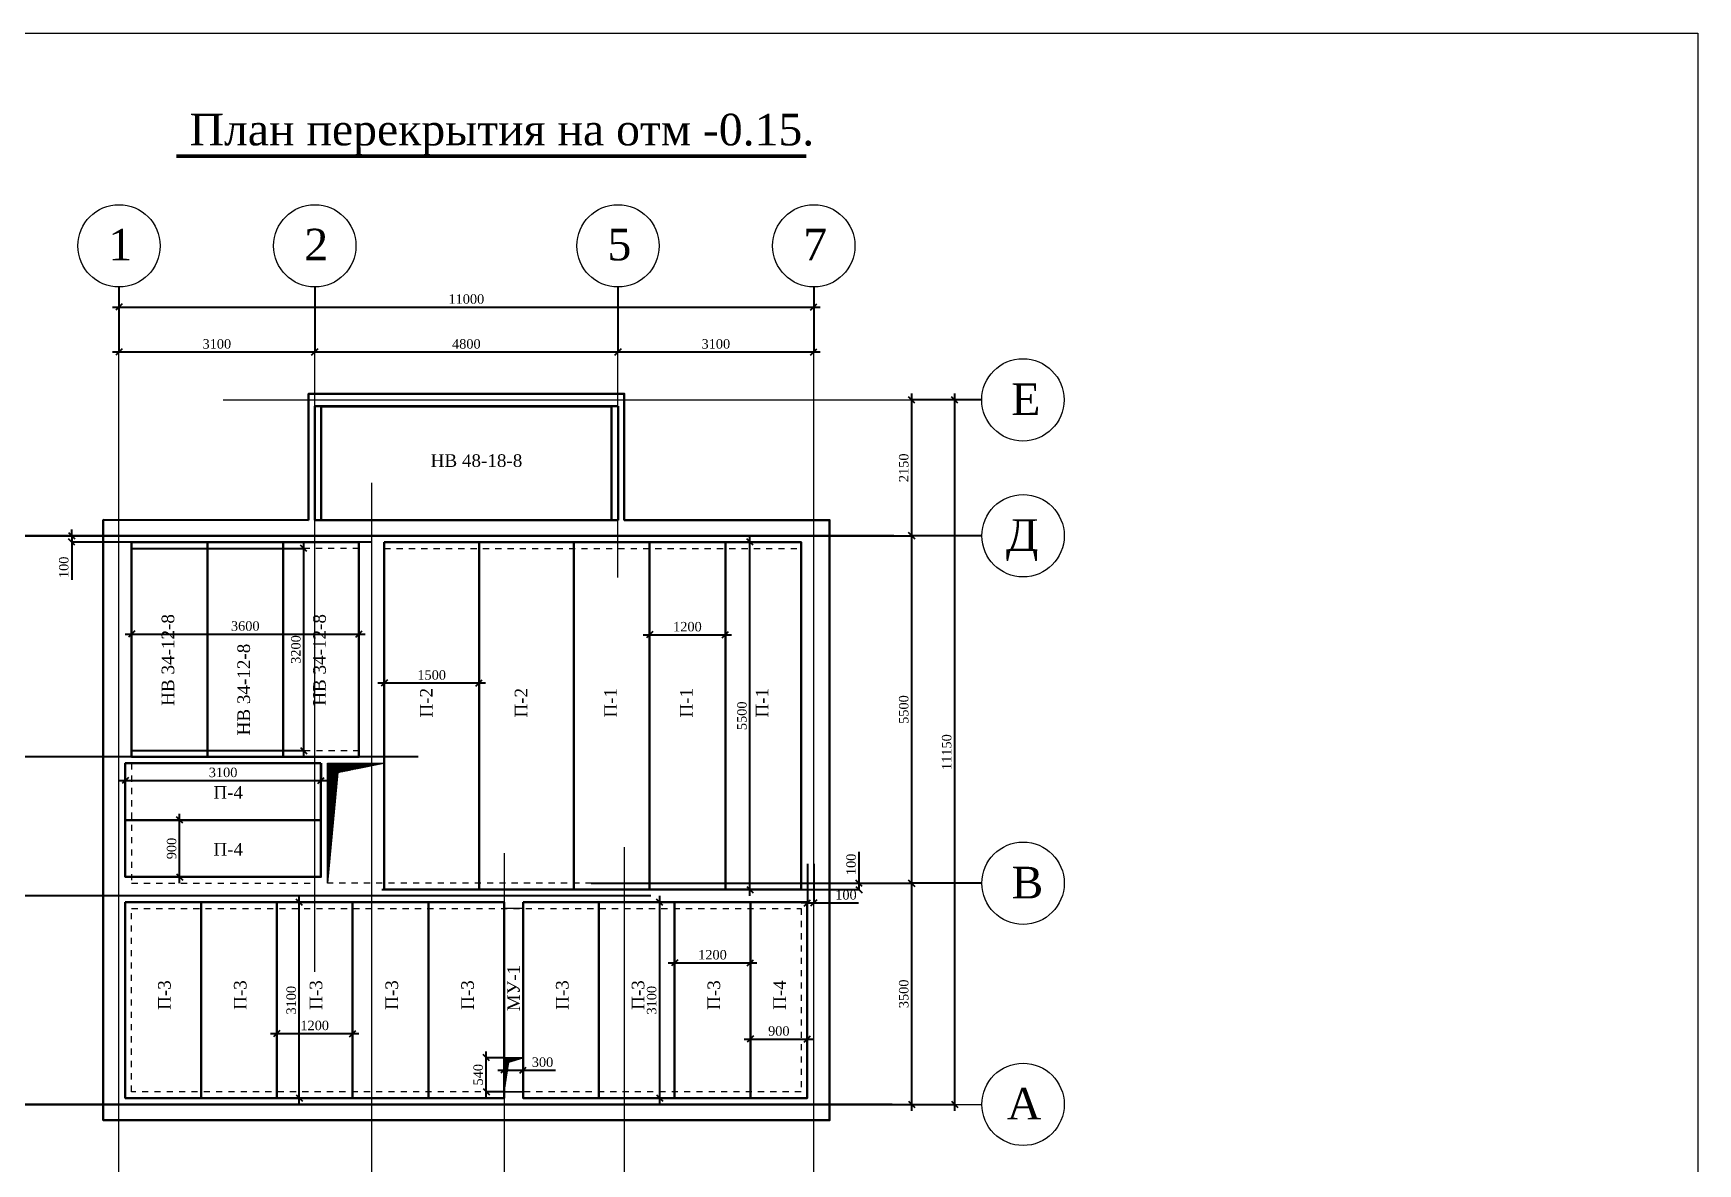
# Model space of a CAD drawing. Extents: x 1526320 to 3332998, y -546296 to 333165.
# Drawn here: x 3273674 to 3300024, y -47163 to -29270 of the extents above; entities that cross this region are included whole.
import ezdxf

# ---------------------------------------------------------------- set-up
doc = ezdxf.new("R2010")
doc.units = 0
doc.header["$LTSCALE"] = 500
doc.header["$MEASUREMENT"] = 0
doc.linetypes.add('424', pattern=[3, 1.5, -1.5])
doc.layers.get('0').update_dxf_attribs({"linetype": 'CONTINUOUS', "lineweight": 0})
doc.layers.add('Для печати', color=250, linetype='CONTINUOUS', lineweight=0)
doc.styles.get("Standard").update_dxf_attribs({"font": 'TIMES.TTF', "height": 150})
doc.dimstyles.new('ISO-25', dxfattribs={"dimtxt": 300, "dimasz": 100, "dimexe": 0, "dimexo": 0, "dimgap": 50, "dimtad": 1, "dimdec": 0, "dimrnd": 10, "dimtxsty": 'Standard', "dimblk": 'OBLIQUE', "dimcen": 100, "dimdle": 100, "dimadec": 0, "dimazin": 0, "dimtfac": 1, "dimtdec": 0, "dimtmove": 0, "dimatfit": 3, "dimldrblk": 'OBLIQUE', "dimfxl": 0, "dimarcsym": 0})

# ---------------------------------------------------------------- blocks, each defined once
blk = doc.blocks.new('_Oblique')
at = {"color": 0, "linetype": 'ByBlock', "lineweight": -2}
blk.add_line((-0.5, -0.5), (0.5, 0.5), dxfattribs=at)
blk = doc.blocks.new('*D2127')
at = {"layer": 'Для печати', "color": 0, "linetype": 'Continuous', "lineweight": -2, "ltscale": 0.13}
for p, q in [((3275030, -33287), (3275030, -34314)), ((3278130, -33287), (3278130, -34314)), ((3274930, -34314), (3278230, -34314))]:
    blk.add_line(p, q, dxfattribs=at)
at = {"layer": 'Для печати', "color": 0, "linetype": 'Continuous', "lineweight": -2, "ltscale": 0.13, "xscale": 100, "yscale": 100, "zscale": 100, "rotation": 180}
blk.add_blockref('_Oblique', (3275030, -34314), dxfattribs=at)
at = {"layer": 'Для печати', "color": 0, "linetype": 'Continuous', "lineweight": -2, "ltscale": 0.13, "xscale": 100, "yscale": 100, "zscale": 100}
blk.add_blockref('_Oblique', (3278130, -34314), dxfattribs=at)
at = {"layer": 'Для печати', "color": 0, "linetype": 'Continuous', "lineweight": 5, "ltscale": 0.13, "insert": (3276580, -34187), "char_height": 150, "attachment_point": 5}
blk.add_mtext('3100', dxfattribs=at)
blk = doc.blocks.new('*D2128')
at = {"layer": 'Для печати', "color": 0, "linetype": 'Continuous', "lineweight": -2, "ltscale": 0.13}
for p, q in [((3277957, -40723), (3277957, -37324)), ((3275230, -37424), (3277957, -37424)), ((3275230, -40623), (3277957, -40623))]:
    blk.add_line(p, q, dxfattribs=at)
at = {"layer": 'Для печати', "color": 0, "linetype": 'Continuous', "lineweight": -2, "ltscale": 0.13, "xscale": 100, "yscale": 100, "zscale": 100}
for p, rotation in [((3277957, -37424), 90), ((3277957, -40623), 270)]:
    blk.add_blockref('_Oblique', p, dxfattribs=dict(at, rotation=rotation))
at = {"layer": 'Для печати', "color": 0, "linetype": 'Continuous', "lineweight": 9, "ltscale": 0.13, "insert": (3277831, -39024), "char_height": 150, "attachment_point": 5, "rotation": 90}
blk.add_mtext('3200', dxfattribs=at)
blk = doc.blocks.new('*D2129')
at = {"layer": 'Для печати', "color": 0, "linetype": 'Continuous', "lineweight": -2, "ltscale": 0.13}
for p, q in [((3275990, -42723), (3275990, -41624)), ((3275129, -41724), (3275990, -41724)), ((3278229, -42623), (3275990, -42623))]:
    blk.add_line(p, q, dxfattribs=at)
at = {"layer": 'Для печати', "color": 0, "linetype": 'Continuous', "lineweight": -2, "ltscale": 0.13, "xscale": 100, "yscale": 100, "zscale": 100}
for p, rotation in [((3275990, -41724), 90), ((3275990, -42623), 270)]:
    blk.add_blockref('_Oblique', p, dxfattribs=dict(at, rotation=rotation))
at = {"layer": 'Для печати', "color": 0, "linetype": 'Continuous', "lineweight": 9, "ltscale": 0.13, "insert": (3275864, -42174), "char_height": 150, "attachment_point": 5, "rotation": 90}
blk.add_mtext('900', dxfattribs=at)
blk = doc.blocks.new('*D2131')
at = {"layer": 'Для печати', "color": 0, "linetype": 'Continuous', "lineweight": -2, "ltscale": 0.13}
for p, q in [((3287581, -37324), (3287581, -34973)), ((3288689, -35073), (3287581, -35073)), ((3271005, -37224), (3287581, -37224))]:
    blk.add_line(p, q, dxfattribs=at)
at = {"layer": 'Для печати', "color": 0, "linetype": 'Continuous', "lineweight": -2, "ltscale": 0.13, "xscale": 100, "yscale": 100, "zscale": 100}
for p, rotation in [((3287581, -35073), 90), ((3287581, -37224), 270)]:
    blk.add_blockref('_Oblique', p, dxfattribs=dict(at, rotation=rotation))
at = {"layer": 'Для печати', "color": 0, "linetype": 'Continuous', "lineweight": 9, "ltscale": 0.13, "insert": (3287455, -36148), "char_height": 150, "attachment_point": 5, "rotation": 90}
blk.add_mtext('2150', dxfattribs=at)
blk = doc.blocks.new('*D2132')
at = {"layer": 'Для печати', "color": 0, "linetype": 'Continuous', "lineweight": -2, "ltscale": 0.13}
for p, q in [((3287581, -46324), (3287581, -42624)), ((3288692, -42724), (3287581, -42724)), ((3271917, -46224), (3287581, -46224))]:
    blk.add_line(p, q, dxfattribs=at)
at = {"layer": 'Для печати', "color": 0, "linetype": 'Continuous', "lineweight": -2, "ltscale": 0.13, "xscale": 100, "yscale": 100, "zscale": 100}
for p, rotation in [((3287581, -42724), 90), ((3287581, -46224), 270)]:
    blk.add_blockref('_Oblique', p, dxfattribs=dict(at, rotation=rotation))
at = {"layer": 'Для печати', "color": 0, "linetype": 'Continuous', "lineweight": 9, "ltscale": 0.13, "insert": (3287455, -44474), "char_height": 150, "attachment_point": 5, "rotation": 90}
blk.add_mtext('3500', dxfattribs=at)
blk = doc.blocks.new('*D2133')
at = {"layer": 'Для печати', "color": 0, "linetype": 'Continuous', "lineweight": -2, "ltscale": 0.13}
for p, q in [((3271472, -46324), (3271472, -42824)), ((3273090, -42924), (3271472, -42924)), ((3287269, -46224), (3271472, -46224))]:
    blk.add_line(p, q, dxfattribs=at)
at = {"layer": 'Для печати', "color": 0, "linetype": 'Continuous', "lineweight": -2, "ltscale": 0.13, "xscale": 100, "yscale": 100, "zscale": 100}
for p, rotation in [((3271472, -42924), 90), ((3271472, -46224), 270)]:
    blk.add_blockref('_Oblique', p, dxfattribs=dict(at, rotation=rotation))
at = {"layer": 'Для печати', "color": 0, "linetype": 'Continuous', "lineweight": 9, "ltscale": 0.13, "insert": (3271345, -44574), "char_height": 150, "attachment_point": 5, "rotation": 90}
blk.add_mtext('3300', dxfattribs=at)
blk = doc.blocks.new('*D2134')
at = {"layer": 'Для печати', "color": 0, "linetype": 'Continuous', "lineweight": -2, "ltscale": 0.13}
for p, q in [((3288261, -46324), (3288261, -34973)), ((3288689, -35073), (3288261, -35073)), ((3271917, -46224), (3288261, -46224))]:
    blk.add_line(p, q, dxfattribs=at)
at = {"layer": 'Для печати', "color": 0, "linetype": 'Continuous', "lineweight": -2, "ltscale": 0.13, "xscale": 100, "yscale": 100, "zscale": 100}
for p, rotation in [((3288261, -35073), 90), ((3288261, -46224), 270)]:
    blk.add_blockref('_Oblique', p, dxfattribs=dict(at, rotation=rotation))
at = {"layer": 'Для печати', "color": 0, "linetype": 'Continuous', "lineweight": 9, "ltscale": 0.13, "insert": (3288135, -40648), "char_height": 150, "attachment_point": 5, "rotation": 90}
blk.add_mtext('11150', dxfattribs=at)
blk = doc.blocks.new('*D2135')
at = {"layer": 'Для печати', "color": 0, "linetype": 'Continuous', "lineweight": -2, "ltscale": 0.13}
for p, q in [((3271472, -40824), (3271472, -37124)), ((3287298, -37224), (3271472, -37224)), ((3273081, -40724), (3271472, -40724))]:
    blk.add_line(p, q, dxfattribs=at)
at = {"layer": 'Для печати', "color": 0, "linetype": 'Continuous', "lineweight": -2, "ltscale": 0.13, "xscale": 100, "yscale": 100, "zscale": 100}
for p, rotation in [((3271472, -37224), 90), ((3271472, -40724), 270)]:
    blk.add_blockref('_Oblique', p, dxfattribs=dict(at, rotation=rotation))
at = {"layer": 'Для печати', "color": 0, "linetype": 'Continuous', "lineweight": 9, "ltscale": 0.13, "insert": (3271345, -38974), "char_height": 150, "attachment_point": 5, "rotation": 90}
blk.add_mtext('3500', dxfattribs=at)
blk = doc.blocks.new('*D2136')
at = {"layer": 'Для печати', "color": 0, "linetype": 'Continuous', "lineweight": -2, "ltscale": 0.13}
for p, q in [((3275030, -33287), (3275030, -33604)), ((3286030, -33287), (3286030, -33604)), ((3274930, -33604), (3286130, -33604))]:
    blk.add_line(p, q, dxfattribs=at)
at = {"layer": 'Для печати', "color": 0, "linetype": 'Continuous', "lineweight": -2, "ltscale": 0.13, "xscale": 100, "yscale": 100, "zscale": 100, "rotation": 180}
blk.add_blockref('_Oblique', (3275030, -33604), dxfattribs=at)
at = {"layer": 'Для печати', "color": 0, "linetype": 'Continuous', "lineweight": -2, "ltscale": 0.13, "xscale": 100, "yscale": 100, "zscale": 100}
blk.add_blockref('_Oblique', (3286030, -33604), dxfattribs=at)
at = {"layer": 'Для печати', "color": 0, "linetype": 'Continuous', "lineweight": 5, "ltscale": 0.13, "insert": (3280530, -33477), "char_height": 150, "attachment_point": 5}
blk.add_mtext('11000', dxfattribs=at)
blk = doc.blocks.new('*D2137')
at = {"layer": 'Для печати', "color": 0, "linetype": 'Continuous', "lineweight": -2, "ltscale": 0.13}
for p, q in [((3274283, -37224), (3274283, -37124)), ((3279029, -37224), (3274283, -37224)), ((3274283, -37224), (3274283, -37324)), ((3279029, -37324), (3274283, -37324)), ((3274283, -37324), (3274283, -37922))]:
    blk.add_line(p, q, dxfattribs=at)
at = {"layer": 'Для печати', "color": 0, "linetype": 'Continuous', "lineweight": -2, "ltscale": 0.13, "xscale": 100, "yscale": 100, "zscale": 100}
for p, rotation in [((3274283, -37224), 270), ((3274283, -37324), 90)]:
    blk.add_blockref('_Oblique', p, dxfattribs=dict(at, rotation=rotation))
at = {"layer": 'Для печати', "color": 0, "linetype": 'Continuous', "lineweight": 9, "ltscale": 0.13, "insert": (3274157, -37723), "char_height": 150, "attachment_point": 5, "rotation": 90}
blk.add_mtext('100', dxfattribs=at)
blk = doc.blocks.new('*D2138')
at = {"layer": 'Для печати', "color": 0, "linetype": 'Continuous', "lineweight": -2, "ltscale": 0.13}
for p, q in [((3275130, -40824), (3275130, -41097)), ((3278229, -40824), (3278229, -41097)), ((3275030, -41097), (3278329, -41097))]:
    blk.add_line(p, q, dxfattribs=at)
at = {"layer": 'Для печати', "color": 0, "linetype": 'Continuous', "lineweight": -2, "ltscale": 0.13, "xscale": 100, "yscale": 100, "zscale": 100, "rotation": 180}
blk.add_blockref('_Oblique', (3275130, -41097), dxfattribs=at)
at = {"layer": 'Для печати', "color": 0, "linetype": 'Continuous', "lineweight": -2, "ltscale": 0.13, "xscale": 100, "yscale": 100, "zscale": 100}
blk.add_blockref('_Oblique', (3278229, -41097), dxfattribs=at)
at = {"layer": 'Для печати', "color": 0, "linetype": 'Continuous', "lineweight": 9, "ltscale": 0.13, "insert": (3276679, -40970), "char_height": 150, "attachment_point": 5}
blk.add_mtext('3100', dxfattribs=at)
blk = doc.blocks.new('*D2139')
at = {"layer": 'Для печати', "color": 0, "linetype": 'Continuous', "lineweight": -2, "ltscale": 0.13}
for p, q in [((3275230, -37424), (3275230, -38779)), ((3278830, -37424), (3278830, -38779)), ((3275130, -38779), (3278930, -38779))]:
    blk.add_line(p, q, dxfattribs=at)
at = {"layer": 'Для печати', "color": 0, "linetype": 'Continuous', "lineweight": -2, "ltscale": 0.13, "xscale": 100, "yscale": 100, "zscale": 100, "rotation": 180}
blk.add_blockref('_Oblique', (3275230, -38779), dxfattribs=at)
at = {"layer": 'Для печати', "color": 0, "linetype": 'Continuous', "lineweight": -2, "ltscale": 0.13, "xscale": 100, "yscale": 100, "zscale": 100}
blk.add_blockref('_Oblique', (3278830, -38779), dxfattribs=at)
at = {"layer": 'Для печати', "color": 0, "linetype": 'Continuous', "lineweight": 9, "ltscale": 0.13, "insert": (3277030, -38652), "char_height": 150, "attachment_point": 5}
blk.add_mtext('3600', dxfattribs=at)
blk = doc.blocks.new('*D2141')
at = {"layer": 'Для печати', "color": 0, "linetype": 'Continuous', "lineweight": -2, "ltscale": 0.13}
for p, q in [((3270856, -40724), (3272118, -40724)), ((3272118, -43023), (3272118, -40624)), ((3283450, -42923), (3272118, -42923))]:
    blk.add_line(p, q, dxfattribs=at)
at = {"layer": 'Для печати', "color": 0, "linetype": 'Continuous', "lineweight": -2, "ltscale": 0.13, "xscale": 100, "yscale": 100, "zscale": 100}
for p, rotation in [((3272118, -40724), 90), ((3272118, -42923), 270)]:
    blk.add_blockref('_Oblique', p, dxfattribs=dict(at, rotation=rotation))
at = {"layer": 'Для печати', "color": 0, "linetype": 'Continuous', "lineweight": 9, "ltscale": 0.13, "insert": (3271992, -41824), "char_height": 150, "attachment_point": 5, "rotation": 90}
blk.add_mtext('2200', dxfattribs=at)
blk = doc.blocks.new('*D2142')
at = {"layer": 'Для печати', "color": 0, "linetype": 'Continuous', "lineweight": -2, "ltscale": 0.13}
for p, q in [((3272118, -40824), (3272118, -37124)), ((3270856, -37224), (3272118, -37224)), ((3279768, -40724), (3272118, -40724))]:
    blk.add_line(p, q, dxfattribs=at)
at = {"layer": 'Для печати', "color": 0, "linetype": 'Continuous', "lineweight": -2, "ltscale": 0.13, "xscale": 100, "yscale": 100, "zscale": 100}
for p, rotation in [((3272118, -37224), 90), ((3272118, -40724), 270)]:
    blk.add_blockref('_Oblique', p, dxfattribs=dict(at, rotation=rotation))
at = {"layer": 'Для печати', "color": 0, "linetype": 'Continuous', "lineweight": 9, "ltscale": 0.13, "insert": (3271992, -38974), "char_height": 150, "attachment_point": 5, "rotation": 90}
blk.add_mtext('3500', dxfattribs=at)
blk = doc.blocks.new('*D2145')
at = {"layer": 'Для печати', "color": 0, "linetype": 'Continuous', "lineweight": -2, "ltscale": 0.13}
for p, q in [((3287581, -42824), (3287581, -37124)), ((3288692, -37224), (3287581, -37224)), ((3282505, -42724), (3287581, -42724))]:
    blk.add_line(p, q, dxfattribs=at)
at = {"layer": 'Для печати', "color": 0, "linetype": 'Continuous', "lineweight": -2, "ltscale": 0.13, "xscale": 100, "yscale": 100, "zscale": 100}
for p, rotation in [((3287581, -37224), 90), ((3287581, -42724), 270)]:
    blk.add_blockref('_Oblique', p, dxfattribs=dict(at, rotation=rotation))
at = {"layer": 'Для печати', "color": 0, "linetype": 'Continuous', "lineweight": 9, "ltscale": 0.13, "insert": (3287455, -39974), "char_height": 150, "attachment_point": 5, "rotation": 90}
blk.add_mtext('5500', dxfattribs=at)
blk = doc.blocks.new('*D2146')
at = {"layer": 'Для печати', "color": 0, "linetype": 'Continuous', "lineweight": -2, "ltscale": 0.13}
for p, q in [((3280731, -37323), (3280731, -39553)), ((3279131, -39553), (3280831, -39553)), ((3279231, -42824), (3279231, -39553))]:
    blk.add_line(p, q, dxfattribs=at)
at = {"layer": 'Для печати', "color": 0, "linetype": 'Continuous', "lineweight": -2, "ltscale": 0.13, "xscale": 100, "yscale": 100, "zscale": 100, "rotation": 180}
blk.add_blockref('_Oblique', (3279231, -39553), dxfattribs=at)
at = {"layer": 'Для печати', "color": 0, "linetype": 'Continuous', "lineweight": -2, "ltscale": 0.13, "xscale": 100, "yscale": 100, "zscale": 100}
blk.add_blockref('_Oblique', (3280731, -39553), dxfattribs=at)
at = {"layer": 'Для печати', "color": 0, "linetype": 'Continuous', "lineweight": 9, "ltscale": 0.13, "insert": (3279981, -39427), "char_height": 150, "attachment_point": 5}
blk.add_mtext('1500', dxfattribs=at)
blk = doc.blocks.new('*D2147')
at = {"layer": 'Для печати', "color": 0, "linetype": 'Continuous', "lineweight": -2, "ltscale": 0.13}
for p, q in [((3284630, -37323), (3285019, -37323)), ((3285019, -42924), (3285019, -37223)), ((3283431, -42824), (3285019, -42824))]:
    blk.add_line(p, q, dxfattribs=at)
at = {"layer": 'Для печати', "color": 0, "linetype": 'Continuous', "lineweight": -2, "ltscale": 0.13, "xscale": 100, "yscale": 100, "zscale": 100}
for p, rotation in [((3285019, -37323), 90), ((3285019, -42824), 270)]:
    blk.add_blockref('_Oblique', p, dxfattribs=dict(at, rotation=rotation))
at = {"layer": 'Для печати', "color": 0, "linetype": 'Continuous', "lineweight": 9, "ltscale": 0.13, "insert": (3284893, -40073), "char_height": 150, "attachment_point": 5, "rotation": 90}
blk.add_mtext('5500', dxfattribs=at)
blk = doc.blocks.new('*D2148')
at = {"layer": 'Для печати', "color": 0, "linetype": 'Continuous', "lineweight": -2, "ltscale": 0.13}
for p, q in [((3286748, -42724), (3286748, -42225)), ((3286748, -42824), (3286748, -42624)), ((3279191, -42824), (3286748, -42824)), ((3285929, -42724), (3286748, -42724))]:
    blk.add_line(p, q, dxfattribs=at)
at = {"layer": 'Для печати', "color": 0, "linetype": 'Continuous', "lineweight": -2, "ltscale": 0.13, "xscale": 100, "yscale": 100, "zscale": 100}
for p, rotation in [((3286748, -42724), 90), ((3286748, -42824), 270)]:
    blk.add_blockref('_Oblique', p, dxfattribs=dict(at, rotation=rotation))
at = {"layer": 'Для печати', "color": 0, "linetype": 'Continuous', "lineweight": 9, "ltscale": 0.13, "insert": (3286622, -42425), "char_height": 150, "attachment_point": 5, "rotation": 90}
blk.add_mtext('100', dxfattribs=at)
blk = doc.blocks.new('*D2149')
at = {"layer": 'Для печати', "color": 0, "linetype": 'Continuous', "lineweight": -2, "ltscale": 0.13}
for p, q in [((3285930, -42418), (3285930, -43034)), ((3286029, -42418), (3286029, -43034)), ((3285930, -43034), (3285830, -43034)), ((3285930, -43034), (3286029, -43034)), ((3286029, -43034), (3286739, -43034))]:
    blk.add_line(p, q, dxfattribs=at)
at = {"layer": 'Для печати', "color": 0, "linetype": 'Continuous', "lineweight": -2, "ltscale": 0.13, "xscale": 100, "yscale": 100, "zscale": 100}
blk.add_blockref('_Oblique', (3285930, -43034), dxfattribs=at)
at = {"layer": 'Для печати', "color": 0, "linetype": 'Continuous', "lineweight": -2, "ltscale": 0.13, "xscale": 100, "yscale": 100, "zscale": 100, "rotation": 180}
blk.add_blockref('_Oblique', (3286029, -43034), dxfattribs=at)
at = {"layer": 'Для печати', "color": 0, "linetype": 'Continuous', "lineweight": 9, "ltscale": 0.13, "insert": (3286540, -42908), "char_height": 150, "attachment_point": 5}
blk.add_mtext('100', dxfattribs=at)
blk = doc.blocks.new('*D2151')
at = {"layer": 'Для печати', "color": 0, "linetype": 'Continuous', "lineweight": -2, "ltscale": 0.13}
for p, q in [((3285927, -43025), (3285927, -45190)), ((3284927, -45190), (3286027, -45190)), ((3285027, -46124), (3285027, -45190))]:
    blk.add_line(p, q, dxfattribs=at)
at = {"layer": 'Для печати', "color": 0, "linetype": 'Continuous', "lineweight": -2, "ltscale": 0.13, "xscale": 100, "yscale": 100, "zscale": 100, "rotation": 180}
blk.add_blockref('_Oblique', (3285027, -45190), dxfattribs=at)
at = {"layer": 'Для печати', "color": 0, "linetype": 'Continuous', "lineweight": -2, "ltscale": 0.13, "xscale": 100, "yscale": 100, "zscale": 100}
blk.add_blockref('_Oblique', (3285927, -45190), dxfattribs=at)
at = {"layer": 'Для печати', "color": 0, "linetype": 'Continuous', "lineweight": 9, "ltscale": 0.13, "insert": (3285477, -45063), "char_height": 150, "attachment_point": 5}
blk.add_mtext('900', dxfattribs=at)
blk = doc.blocks.new('*D2152')
at = {"layer": 'Для печати', "color": 0, "linetype": 'Continuous', "lineweight": -2, "ltscale": 0.13}
for p, q in [((3277885, -46224), (3277885, -42925)), ((3277529, -43025), (3277885, -43025)), ((3277529, -46124), (3277885, -46124))]:
    blk.add_line(p, q, dxfattribs=at)
at = {"layer": 'Для печати', "color": 0, "linetype": 'Continuous', "lineweight": -2, "ltscale": 0.13, "xscale": 100, "yscale": 100, "zscale": 100}
for p, rotation in [((3277885, -43025), 90), ((3277885, -46124), 270)]:
    blk.add_blockref('_Oblique', p, dxfattribs=dict(at, rotation=rotation))
at = {"layer": 'Для печати', "color": 0, "linetype": 'Continuous', "lineweight": 9, "ltscale": 0.13, "insert": (3277758, -44575), "char_height": 150, "attachment_point": 5, "rotation": 90}
blk.add_mtext('3100', dxfattribs=at)
blk = doc.blocks.new('*D2153')
at = {"layer": 'Для печати', "color": 0, "linetype": 'Continuous', "lineweight": -2, "ltscale": 0.13}
for p, q in [((3277429, -45102), (3278829, -45102)), ((3277529, -46124), (3277529, -45102)), ((3278729, -46124), (3278729, -45102))]:
    blk.add_line(p, q, dxfattribs=at)
at = {"layer": 'Для печати', "color": 0, "linetype": 'Continuous', "lineweight": -2, "ltscale": 0.13, "xscale": 100, "yscale": 100, "zscale": 100, "rotation": 180}
blk.add_blockref('_Oblique', (3277529, -45102), dxfattribs=at)
at = {"layer": 'Для печати', "color": 0, "linetype": 'Continuous', "lineweight": -2, "ltscale": 0.13, "xscale": 100, "yscale": 100, "zscale": 100}
blk.add_blockref('_Oblique', (3278729, -45102), dxfattribs=at)
at = {"layer": 'Для печати', "color": 0, "linetype": 'Continuous', "lineweight": 9, "ltscale": 0.13, "insert": (3278129, -44975), "char_height": 150, "attachment_point": 5}
blk.add_mtext('1200', dxfattribs=at)
blk = doc.blocks.new('*D2154')
at = {"layer": 'Для печати', "color": 0, "linetype": 'Continuous', "lineweight": -2, "ltscale": 0.13}
for p, q in [((3281028, -45682), (3281428, -45682)), ((3281128, -46124), (3281128, -45682)), ((3281428, -46124), (3281428, -45682)), ((3281428, -45682), (3281943, -45682))]:
    blk.add_line(p, q, dxfattribs=at)
at = {"layer": 'Для печати', "color": 0, "linetype": 'Continuous', "lineweight": -2, "ltscale": 0.13, "xscale": 100, "yscale": 100, "zscale": 100, "rotation": 180}
blk.add_blockref('_Oblique', (3281128, -45682), dxfattribs=at)
at = {"layer": 'Для печати', "color": 0, "linetype": 'Continuous', "lineweight": -2, "ltscale": 0.13, "xscale": 100, "yscale": 100, "zscale": 100}
blk.add_blockref('_Oblique', (3281428, -45682), dxfattribs=at)
at = {"layer": 'Для печати', "color": 0, "linetype": 'Continuous', "lineweight": 0, "ltscale": 0.13, "insert": (3281736, -45556), "char_height": 150, "attachment_point": 5}
blk.add_mtext('300', dxfattribs=at)
blk = doc.blocks.new('*D2155')
at = {"layer": 'Для печати', "color": 0, "linetype": 'Continuous', "lineweight": -2, "ltscale": 0.13}
for p, q in [((3280844, -46123), (3280844, -45385)), ((3281130, -45485), (3280844, -45485)), ((3281130, -46023), (3280844, -46023))]:
    blk.add_line(p, q, dxfattribs=at)
at = {"layer": 'Для печати', "color": 0, "linetype": 'Continuous', "lineweight": -2, "ltscale": 0.13, "xscale": 100, "yscale": 100, "zscale": 100}
for p, rotation in [((3280844, -45485), 90), ((3280844, -46023), 270)]:
    blk.add_blockref('_Oblique', p, dxfattribs=dict(at, rotation=rotation))
at = {"layer": 'Для печати', "color": 0, "linetype": 'Continuous', "lineweight": 9, "ltscale": 0.13, "insert": (3280718, -45754), "char_height": 150, "attachment_point": 5, "rotation": 90}
blk.add_mtext('540', dxfattribs=at)
blk = doc.blocks.new('*D2158')
at = {"layer": 'Для печати', "color": 0, "linetype": 'Continuous', "lineweight": -2, "ltscale": 0.13}
for p, q in [((3278130, -33287), (3278130, -34314)), ((3282930, -33287), (3282930, -34314)), ((3278030, -34314), (3283030, -34314))]:
    blk.add_line(p, q, dxfattribs=at)
at = {"layer": 'Для печати', "color": 0, "linetype": 'Continuous', "lineweight": -2, "ltscale": 0.13, "xscale": 100, "yscale": 100, "zscale": 100, "rotation": 180}
blk.add_blockref('_Oblique', (3278130, -34314), dxfattribs=at)
at = {"layer": 'Для печати', "color": 0, "linetype": 'Continuous', "lineweight": -2, "ltscale": 0.13, "xscale": 100, "yscale": 100, "zscale": 100}
blk.add_blockref('_Oblique', (3282930, -34314), dxfattribs=at)
at = {"layer": 'Для печати', "color": 0, "linetype": 'Continuous', "lineweight": 5, "ltscale": 0.13, "insert": (3280530, -34187), "char_height": 150, "attachment_point": 5}
blk.add_mtext('4800', dxfattribs=at)
blk = doc.blocks.new('*D2159')
at = {"layer": 'Для печати', "color": 0, "linetype": 'Continuous', "lineweight": -2, "ltscale": 0.13}
for p, q in [((3282930, -33287), (3282930, -34314)), ((3286030, -33287), (3286030, -34314)), ((3282830, -34314), (3286130, -34314))]:
    blk.add_line(p, q, dxfattribs=at)
at = {"layer": 'Для печати', "color": 0, "linetype": 'Continuous', "lineweight": -2, "ltscale": 0.13, "xscale": 100, "yscale": 100, "zscale": 100, "rotation": 180}
blk.add_blockref('_Oblique', (3282930, -34314), dxfattribs=at)
at = {"layer": 'Для печати', "color": 0, "linetype": 'Continuous', "lineweight": -2, "ltscale": 0.13, "xscale": 100, "yscale": 100, "zscale": 100}
blk.add_blockref('_Oblique', (3286030, -34314), dxfattribs=at)
at = {"layer": 'Для печати', "color": 0, "linetype": 'Continuous', "lineweight": 5, "ltscale": 0.13, "insert": (3284480, -34187), "char_height": 150, "attachment_point": 5}
blk.add_mtext('3100', dxfattribs=at)
blk = doc.blocks.new('*D2160')
at = {"layer": 'Для печати', "color": 0, "linetype": 'Continuous', "lineweight": -2, "ltscale": 0.13}
for p, q in [((3283431, -37323), (3283431, -38790)), ((3284630, -37323), (3284630, -38790)), ((3283331, -38790), (3284730, -38790))]:
    blk.add_line(p, q, dxfattribs=at)
at = {"layer": 'Для печати', "color": 0, "linetype": 'Continuous', "lineweight": -2, "ltscale": 0.13, "xscale": 100, "yscale": 100, "zscale": 100, "rotation": 180}
blk.add_blockref('_Oblique', (3283431, -38790), dxfattribs=at)
at = {"layer": 'Для печати', "color": 0, "linetype": 'Continuous', "lineweight": -2, "ltscale": 0.13, "xscale": 100, "yscale": 100, "zscale": 100}
blk.add_blockref('_Oblique', (3284630, -38790), dxfattribs=at)
at = {"layer": 'Для печати', "color": 0, "linetype": 'Continuous', "lineweight": 9, "ltscale": 0.13, "insert": (3284030, -38663), "char_height": 150, "attachment_point": 5}
blk.add_mtext('1200', dxfattribs=at)
blk = doc.blocks.new('*D2363')
at = {"layer": 'Для печати', "color": 0, "linetype": 'Continuous', "lineweight": -2, "ltscale": 0.13}
for p, q in [((3283827, -43025), (3283827, -43983)), ((3285027, -43025), (3285027, -43983)), ((3283727, -43983), (3285127, -43983))]:
    blk.add_line(p, q, dxfattribs=at)
at = {"layer": 'Для печати', "color": 0, "linetype": 'Continuous', "lineweight": -2, "ltscale": 0.13, "xscale": 100, "yscale": 100, "zscale": 100, "rotation": 180}
blk.add_blockref('_Oblique', (3283827, -43983), dxfattribs=at)
at = {"layer": 'Для печати', "color": 0, "linetype": 'Continuous', "lineweight": -2, "ltscale": 0.13, "xscale": 100, "yscale": 100, "zscale": 100}
blk.add_blockref('_Oblique', (3285027, -43983), dxfattribs=at)
at = {"layer": 'Для печати', "color": 0, "linetype": 'Continuous', "lineweight": 5, "ltscale": 0.13, "insert": (3284427, -43856), "char_height": 150, "attachment_point": 5}
blk.add_mtext('1200', dxfattribs=at)
blk = doc.blocks.new('*D2364')
at = {"layer": 'Для печати', "color": 0, "linetype": 'Continuous', "lineweight": -2, "ltscale": 0.13}
for p, q in [((3283591, -46224), (3283591, -42925)), ((3283827, -43025), (3283591, -43025)), ((3283827, -46124), (3283591, -46124))]:
    blk.add_line(p, q, dxfattribs=at)
at = {"layer": 'Для печати', "color": 0, "linetype": 'Continuous', "lineweight": -2, "ltscale": 0.13, "xscale": 100, "yscale": 100, "zscale": 100}
for p, rotation in [((3283591, -43025), 90), ((3283591, -46124), 270)]:
    blk.add_blockref('_Oblique', p, dxfattribs=dict(at, rotation=rotation))
at = {"layer": 'Для печати', "color": 0, "linetype": 'Continuous', "lineweight": 5, "ltscale": 0.13, "insert": (3283464, -44575), "char_height": 150, "attachment_point": 5, "rotation": 90}
blk.add_mtext('3100', dxfattribs=at)

msp = doc.modelspace()

# ---------------------------------------------------------------- hatches: boundary and pattern name
at = {"layer": 'Для печати', "linetype": 'Continuous', "lineweight": 0, "ltscale": 0.13}
h = msp.add_hatch(dxfattribs=at)
h.set_pattern_fill('ANSI31', color=5, scale=30, style=0)
h.set_pattern_definition([(45, (1132127.789, 130370.2993), (-2.6516504294, 2.6516504294), [])])
edge = h.paths.add_edge_path()
edge.add_line((3278330, -42723.8), (3278330, -40823.9))
edge.add_line((3278330, -40823.9), (3279231.3, -40823.9))
edge.add_line((3279231.3, -40823.9), (3278495.7, -40972.9))
edge.add_line((3278495.7, -40972.9), (3278330, -42723.8))
h = msp.add_hatch(dxfattribs=at)
h.set_pattern_fill('ANSI31', color=5, scale=40, style=0)
h.set_pattern_definition([(45, (1132127.789, 130370.2993), (-3.535533906, 3.535533906), [])])
h.paths.add_polyline_path([(3281130.3, -46023.5), (3281201.3, -45552.8), (3281428.1, -45484.6), (3281128.7, -45484.6)])

# ---------------------------------------------------------------- linework, layer by layer
at = {"layer": 'Для печати', "color": 5, "linetype": 'Continuous', "lineweight": 50, "ltscale": 0.13}
msp.add_line((3285907.4, -31215.5), (3275942.1, -31215.5), dxfattribs=at)
at = {"layer": 'Для печати', "color": 5, "linetype": 'Continuous', "lineweight": 9}
for p, q in [((3275030.3, -49966.4), (3275030.3, -33287)), ((3278130.3, -44125.8), (3278130.3, -33287)), ((3282930.2, -37884.3), (3282930.2, -33287)), ((3286030, -49999), (3286030, -33287.1)), ((3276679.5, -35072.9), (3288689.4, -35072.9)), ((3279030.7, -36386.2), (3279030.7, -50072.6)), ((3271005, -37223.9), (3288692.4, -37223.9)), ((3279768.5, -40724.1), (3270856.2, -40724.2)), ((3283030.4, -42150.5), (3283030.4, -50072.7)), ((3281130.5, -42248.2), (3281130.5, -50072.6)), ((3283449.8, -42923.5), (3270856.3, -42923.5)), ((3282505, -42723.9), (3288692.4, -42723.9)), ((3271917.2, -46223.9), (3288692.4, -46224))]:
    msp.add_line(p, q, dxfattribs=at)
at = {"layer": 'Для печати', "color": 5, "linetype": 'Continuous', "lineweight": 0, "ltscale": 0.13}
msp.add_lwpolyline([(3300024.4, -58053.4), (3259921.8, -58053.4), (3259921.8, -29270.2), (3300024.4, -29270.2)], close=True, dxfattribs=at)
at = {"layer": 'Для печати', "color": 5, "linetype": 'Continuous', "lineweight": 30, "ltscale": 0.13}
msp.add_lwpolyline([(3278031.9, -36974.1), (3278031.9, -34975.2), (3283029.3, -34975.2), (3283029.3, -36974.1), (3286279.7, -36974.1), (3286279.7, -46473.5), (3274780.6, -46473.5), (3274780.6, -36973.7), (3278031.9, -36974.2)], dxfattribs=at)
for points in [[(3282931.2, -35174.5), (3278130, -35174.5), (3278130, -36974), (3282931.2, -36974)], [(3282828, -35174.9), (3278231.9, -35174.9), (3278231.9, -36974.2), (3282828, -36974.2)], [(3275231.4, -37324.1), (3275231.4, -40723.5), (3276431.1, -40723.5), (3276431.1, -37324.1)], [(3276431.1, -37324.1), (3276431.1, -40723.5), (3277630.8, -40723.5), (3277630.8, -37324.1)], [(3277630.7, -37324.1), (3277630.7, -40723), (3278830.4, -40723), (3278830.4, -37323.6)], [(3279231.3, -37322.8), (3279231.3, -42824.1), (3280731.1, -42824.1), (3280731.1, -37322.8)], [(3280731, -37322.8), (3280731.1, -42824.1), (3282230.8, -42824.1), (3282230.8, -37322.8)], [(3282230.5, -37322.4), (3282230.5, -42823.7), (3283430.2, -42823.6), (3283430.2, -37322.4)], [(3283430.6, -37322.8), (3283430.6, -42824.1), (3284630.3, -42824.1), (3284630.3, -37322.8)], [(3284630.2, -37322.8), (3284630.2, -42824.1), (3285829.9, -42824), (3285829.9, -37322.8)], [(3278228.7, -40823.7), (3275129.6, -40823.7), (3275129.6, -41723.6), (3278228.7, -41723.4)], [(3278228.6, -41723.7), (3275129.5, -41723.7), (3275129.5, -42623.6), (3278228.6, -42623.4)], [(3275129.5, -43025.4), (3275129.5, -46124.5), (3276329.2, -46124.5), (3276329.2, -43025.4)], [(3276329.2, -43025.2), (3276329.2, -46124.3), (3277528.9, -46124.3), (3277528.9, -43025.2)], [(3277529, -43025.2), (3277529, -46124.3), (3278728.7, -46124.3), (3278728.7, -43025.2)], [(3278728.7, -43025.2), (3278728.7, -46124.3), (3279928.4, -46124.3), (3279928.4, -43025.2)], [(3279928.4, -43025.2), (3279928.4, -46124.3), (3281128.1, -46124.3), (3281128.1, -43025.2)], [(3281428.1, -43025.2), (3281428.1, -46124.3), (3282627.8, -46124.3), (3282627.8, -43025.2)], [(3282627.8, -43025.2), (3282627.8, -46124.3), (3283827.5, -46124.3), (3283827.5, -43025.2)], [(3283827.5, -43025.3), (3283827.5, -46124.4), (3285027.2, -46124.4), (3285027.2, -43025.3)], [(3285027.2, -43025.3), (3285027.2, -46124.5), (3285927.1, -46124.5), (3285926.9, -43025.3)]]:
    msp.add_lwpolyline(points, close=True, dxfattribs=at)
at = {"layer": 'Для печати', "color": 5, "linetype": 'Continuous', "lineweight": 5, "ltscale": 0.13}
msp.add_lwpolyline([(3282930.1, -35071.7), (3282930.1, -35072.9), (3282927.6, -35072.9)], dxfattribs=at)
at = {"layer": 'Для печати', "color": 5, "linetype": '424', "lineweight": 15, "ltscale": 0.13}
for points in [[(3278830, -37423.9), (3275230.3, -37423.9), (3275230.3, -40623.4), (3278830, -40623.4)], [(3278130, -40823.8), (3275230.3, -40823.8), (3275230.3, -42723.9), (3278130, -42723.9)], [(3275230.3, -43123.7), (3285829.8, -43123.7), (3285829.8, -46023.8), (3275230.3, -46023.8)]]:
    msp.add_lwpolyline(points, close=True, dxfattribs=at)
msp.add_lwpolyline([(3285829.8, -42723.8), (3278330, -42723.8), (3278330, -40824), (3279231.7, -40824), (3279231.7, -37424.5), (3285829.6, -37424.5), (3285829.6, -42724)], dxfattribs=at)
at = {"layer": 'Для печати', "color": 5, "linetype": 'Continuous', "lineweight": 9, "ltscale": 0.13}
for points in [[(3278330, -42723.8), (3278330, -40823.9), (3279231.3, -40823.9), (3278495.7, -40972.9), (3278330, -42723.8)], [(3281130.3, -46023.5), (3281201.3, -45552.8), (3281428.1, -45484.6), (3281128.7, -45484.6), (3281130.3, -46023.5)]]:
    msp.add_lwpolyline(points, dxfattribs=at)
for points in [[(3281128.4, -46023.8), (3281428, -46023.8), (3281428, -43123.7), (3281128.4, -43123.7)], [(3281428.4, -46023.4), (3281130.3, -46023.4), (3281130.3, -45484.5), (3281428.4, -45484.5)]]:
    msp.add_lwpolyline(points, close=True, dxfattribs=at)
at = {"layer": 'Для печати', "color": 5, "linetype": 'Continuous', "lineweight": 9}
for centre in [(3275031, -32634.4), (3278131, -32634.4), (3282930.9, -32634.4), (3286030.7, -32634.4), (3289340.9, -35072.2), (3289343.9, -37223.2), (3289343.9, -42723.1), (3289343.9, -46223.2)]:
    msp.add_circle(centre, 651.5, dxfattribs=at)

# ---------------------------------------------------------------- texts
at = {"layer": 'Для печати', "color": 5, "linetype": 'Continuous', "lineweight": 50, "ltscale": 0.13}
msp.add_text('План перекрытия на отм -0.15.', height=500, dxfattribs=at).set_placement((3276147.9, -31044.1))
at = {"layer": 'Для печати', "color": 5, "linetype": 'Continuous', "lineweight": 9}
for s, p in [('1', (3274864.6, -32864.1)), ('2', (3277964.6, -32864.1)), ('5', (3282764.4, -32864.1)), ('7', (3285864.3, -32864.1)), ('Е', (3289157.1, -35311.5)), ('Д', (3289071, -37462.5)), ('В', (3289160.1, -42962.5)), ('А', (3289086.9, -46462.6))]:
    msp.add_text(s, height=500, dxfattribs=at).set_placement(p)
at = {"layer": 'Для печати', "color": 5, "linetype": 'Continuous', "lineweight": 30, "ltscale": 0.13}
for s, p in [('НВ 48-18-8', (3279964.8, -36133.4)), ('П-4', (3276525.1, -41385.8)), ('П-4', (3276525, -42285.8))]:
    msp.add_text(s, height=200, dxfattribs=at).set_placement(p)
for s, p in [('НВ 34-12-8', (3275905.4, -39915)), ('НВ 34-12-8', (3278304.8, -39914.4)), ('НВ 34-12-8', (3277105.1, -40383.3)), ('П-2', (3279995.8, -40102.1)), ('П-2', (3281495.6, -40102.1)), ('П-1', (3282912.4, -40102.1)), ('П-1', (3284112.1, -40102.1)), ('П-1', (3285311.8, -40102.1)), ('МУ-1', (3281377.8, -44750.4)), ('П-4', (3285589.3, -44728.9)), ('П-3', (3275849.6, -44729)), ('П-3', (3277049.4, -44728.8)), ('П-3', (3278249.2, -44728.8)), ('П-3', (3279448.9, -44728.8)), ('П-3', (3280648.6, -44728.8)), ('П-3', (3282148.2, -44728.8)), ('П-3', (3283347.9, -44728.8)), ('П-3', (3284547.7, -44728.9))]:
    msp.add_text(s, height=200, rotation=90, dxfattribs=at).set_placement(p)

# ---------------------------------------------------------------- dimensions: what is measured, and where the dimension line sits
at = {"layer": 'Для печати', "color": 5, "linetype": 'Continuous', "lineweight": 5, "ltscale": 0.13}
for base, p1, p2, picture, middle in [((3278130.3, -34313.5), (3275030.3, -33287), (3278130.3, -33287), '*D2127', (3276580.3, -34187.2)), ((3286030, -33603.6), (3275030.3, -33287), (3286030, -33287.1), '*D2136', (3280530.2, -33477.3)), ((3282930.2, -34313.5), (3278130.3, -33287), (3282930.2, -33287), '*D2158', (3280530.2, -34187.2)), ((3286030, -34313.5), (3282930.2, -33287), (3286030, -33287.1), '*D2159', (3284480.1, -34187.2)), ((3285027.2, -43982.6), (3283827.5, -43025.3), (3285027.2, -43025.3), '*D2363', (3284427.3, -43856.3))]:
    dim = msp.add_linear_dim(base=base, p1=p1, p2=p2, dimstyle='ISO-25', dxfattribs=at)
    dim.commit()
    dim.dimension.update_dxf_attribs({"geometry": picture, "text_midpoint": middle})
at = {"layer": 'Для печати', "color": 5, "linetype": 'Continuous', "lineweight": 9, "ltscale": 0.13}
for base, p1, p2, angle, picture, middle in [((3287580.9, -35072.9), (3271005, -37223.9), (3288689.4, -35072.9), 270, '*D2131', (3287454.6, -36148.4)), ((3288260.9, -35072.9), (3271917.2, -46223.9), (3288689.4, -35072.9), 270, '*D2134', (3288134.6, -40648.4)), ((3272118.3, -37224), (3279768.5, -40724.1), (3270856.2, -37224), 270, '*D2142', (3271992, -38974)), ((3271471.5, -37223.9), (3273081, -40724.1), (3287297.7, -37223.9), 270, '*D2135', (3271345.2, -38974)), ((3274283.5, -37324.1), (3279028.7, -37224.2), (3279028.7, -37324.1), 90, '*D2137', (3274157.2, -37723.3)), ((3287580.9, -37223.9), (3282505, -42723.9), (3288692.4, -37223.9), 270, '*D2145', (3287454.6, -39973.9)), ((3285019.2, -37322.8), (3283430.6, -42824.1), (3284630.3, -37322.8), 270, '*D2147', (3284892.9, -40073.4)), ((3272118.3, -40724.2), (3283449.8, -42923.5), (3270856.2, -40724.2), 270, '*D2141', (3271992, -41823.8)), ((3275990.1, -41723.7), (3278228.6, -42623.4), (3275129.5, -41723.7), 270, '*D2129', (3275863.6, -42173.5)), ((3287580.9, -42723.9), (3271917.2, -46223.9), (3288692.4, -42723.9), 270, '*D2132', (3287454.6, -44473.9)), ((3271471.5, -42923.5), (3287269.5, -46223.9), (3273089.9, -42923.5), 270, '*D2133', (3271345.2, -44573.7)), ((3277884.6, -43025.2), (3277528.9, -46124.3), (3277528.9, -43025.2), 270, '*D2152', (3277758.3, -44574.7)), ((3280843.9, -45484.5), (3281130.3, -46023.4), (3281130.3, -45484.5), 270, '*D2155', (3280717.6, -45754))]:
    dim = msp.add_linear_dim(base=base, p1=p1, p2=p2, angle=angle, dimstyle='ISO-25', dxfattribs=at)
    dim.commit()
    dim.dimension.update_dxf_attribs({"geometry": picture, "text_midpoint": middle})
for base, p1, p2, angle, picture, middle in [((3277956.8644, -37423.8956), (3275230.3426, -40623.424), (3275230.3426, -37423.8956), 270, '*D2128', (3277956.8644, -39023.6598)), ((3286748, -42824.1), (3285929.4, -42723.8), (3279191, -42824.1), 90, '*D2148', (3286748, -42424.6))]:
    dim = msp.add_linear_dim(base=base, p1=p1, p2=p2, angle=angle, dimstyle='ISO-25', dxfattribs=at)
    dim.commit()
    dim.dimension.update_dxf_attribs({"geometry": picture, "text_midpoint": middle, "dimtype": 160})
for base, p1, p2, picture, middle in [((3280731.1, -39552.8), (3279231.3, -42824.1), (3280731.1, -37322.8), '*D2146', (3279981.2, -39426.5)), ((3284630.3, -38789.8), (3283430.6, -37322.8), (3284630.3, -37322.8), '*D2160', (3284030.4, -38663.5)), ((3278830, -38778.7), (3275230.3, -37423.9), (3278830, -37423.9), '*D2139', (3277030.2, -38652.4)), ((3278228.7, -41096.5), (3275129.6, -40823.7), (3278228.7, -40823.7), '*D2138', (3276679.1, -40970.2)), ((3285926.9, -45189.6), (3285027.2, -46124.5), (3285926.9, -43025.3), '*D2151', (3285477, -45063.1)), ((3278728.7, -45101.8), (3277529, -46124.3), (3278728.7, -46124.3), '*D2153', (3278128.9, -44975.5))]:
    dim = msp.add_linear_dim(base=base, p1=p1, p2=p2, dimstyle='ISO-25', dxfattribs=at)
    dim.commit()
    dim.dimension.update_dxf_attribs({"geometry": picture, "text_midpoint": middle})
dim = msp.add_linear_dim(base=(3285929.5, -43034.1), p1=(3286029.4, -42418), p2=(3285929.5, -42418), dimstyle='ISO-25', dxfattribs=at)
dim.commit()
dim.dimension.update_dxf_attribs({"geometry": '*D2149', "text_midpoint": (3286540.2, -43034.1), "dimtype": 160})
at = {"layer": 'Для печати', "color": 5, "linetype": 'Continuous', "lineweight": 5, "ltscale": 0.13}
dim = msp.add_linear_dim(base=(3283590.7, -43025.3), p1=(3283827.5, -46124.4), p2=(3283827.5, -43025.3), angle=270, dimstyle='ISO-25', dxfattribs=at)
dim.commit()
dim.dimension.update_dxf_attribs({"geometry": '*D2364', "text_midpoint": (3283464.4, -44574.8)})
at = {"layer": 'Для печати', "color": 5, "linetype": 'Continuous', "lineweight": 0, "ltscale": 0.13}
dim = msp.add_linear_dim(base=(3281428, -45681.9), p1=(3281128.1, -46124.2), p2=(3281428, -46124.2), dimstyle='ISO-25', dxfattribs=at)
dim.commit()
dim.dimension.update_dxf_attribs({"geometry": '*D2154', "text_midpoint": (3281735.7, -45555.6)})

doc.saveas('drawing.dxf')
